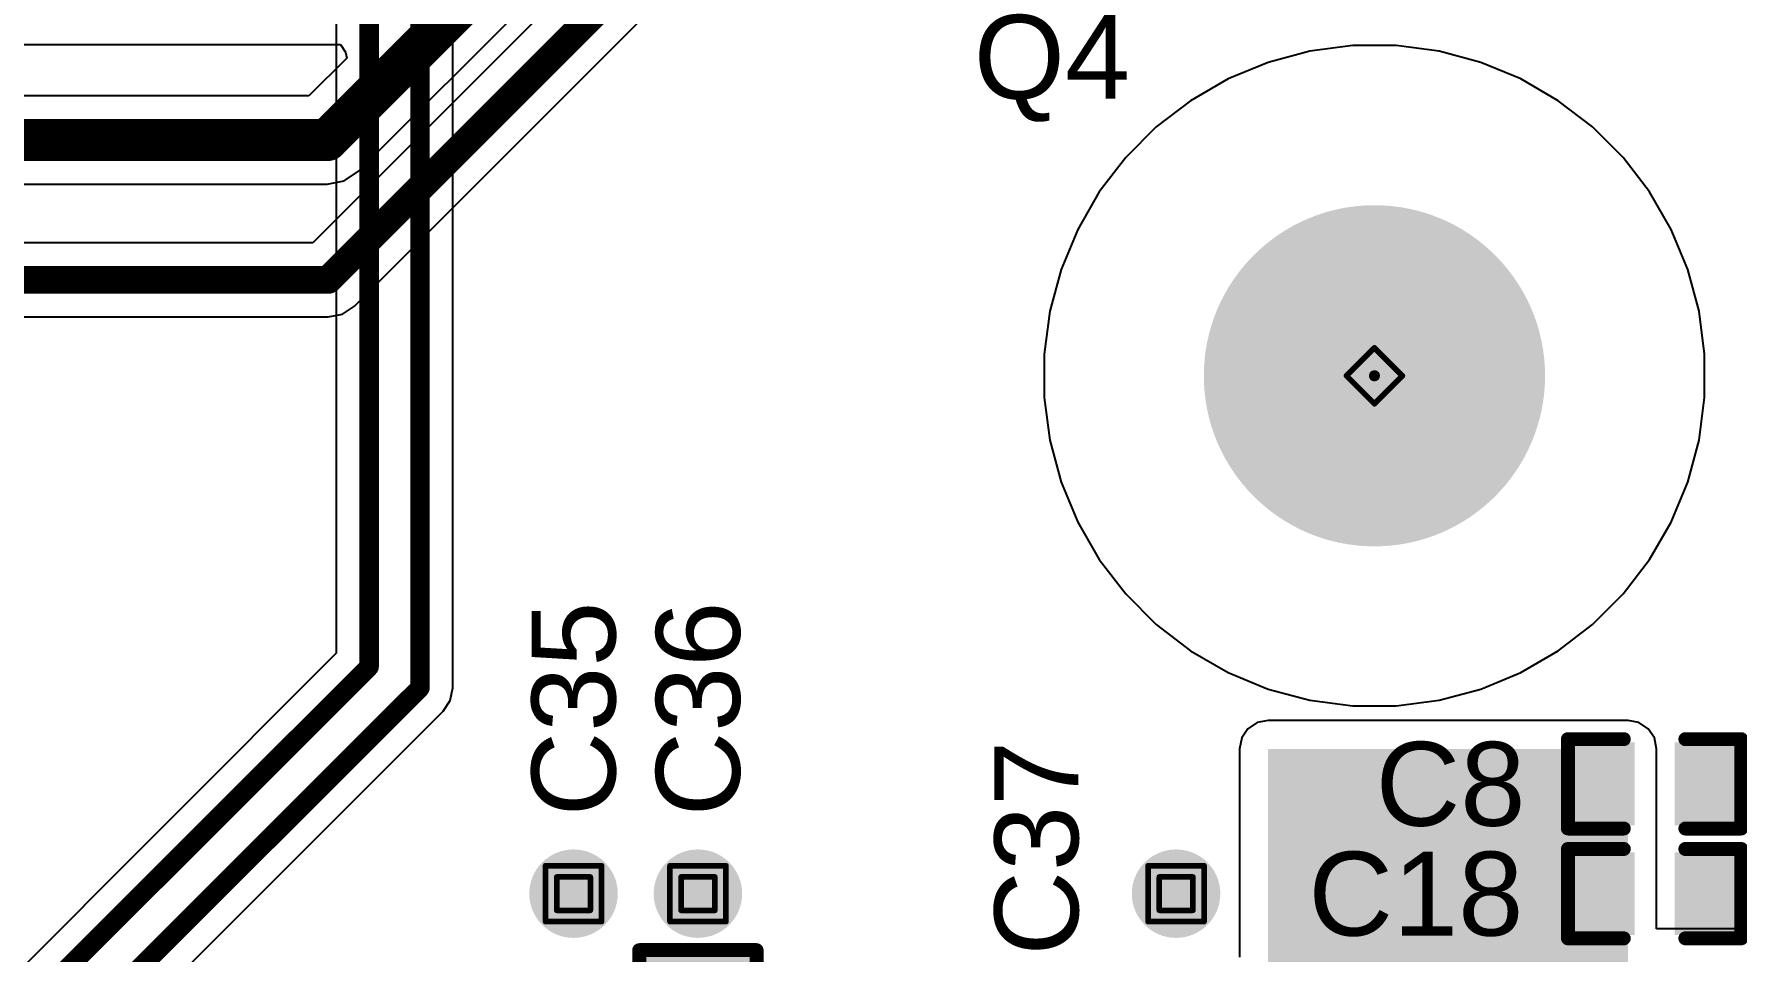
# Model space of a CAD drawing. Header units: inches. Extents: x -6 to 198, y 0 to 119.
# Drawn here: x 22.82 to 38.29, y 22.18 to 30.52 of the extents above; entities that cross this region are included whole.
import ezdxf

# ---------------------------------------------------------------- set-up
doc = ezdxf.new("R2010")
doc.units = ezdxf.units.IN
for name, color, linetype in [('Bottom Layer', 5, 'Continuous'), ('Bottom Solder', 6, 'Continuous'), ('Drill Drawing', 1, 'Continuous'), ('Multi-Layer', 9, 'Continuous'), ('Pad Holes', 156, 'Continuous'), ('Top Layer', 1, 'Continuous'), ('Top Overlay', 2, 'Continuous'), ('Top Paste', 8, 'Continuous'), ('Top Solder', 216, 'Continuous'), ('Via Holes', 16, 'Continuous')]:
    doc.layers.add(name, color=color, linetype=linetype)
doc.styles.add('Arial', font='', dxfattribs={"height": 0.2})
doc.styles.get('Arial').set_extended_font_data('Arial')

# ---------------------------------------------------------------- blocks, each defined once
blk = doc.blocks.new('C___0603_95')
at = {"layer": 'Top Layer'}
for points in [[(-0.381, 0.445), (-0.381, -0.445), (-1.143, -0.445), (-1.143, 0.445)], [(1.143, 0.445), (1.143, -0.445), (0.381, -0.445), (0.381, 0.445)]]:
    blk.add_hatch(color=1, dxfattribs=at).paths.add_polyline_path(points)
at = {"layer": 'Top Paste'}
for points in [[(-0.381, 0.445), (-0.381, -0.445), (-1.143, -0.445), (-1.143, 0.445)], [(1.143, 0.445), (1.143, -0.445), (0.381, -0.445), (0.381, 0.445)]]:
    blk.add_hatch(color=8, dxfattribs=at).paths.add_polyline_path(points)
at = {"layer": 'Top Solder'}
for points in [[(-0.321, 0.504), (-0.321, -0.504), (-1.203, -0.504), (-1.203, 0.504)], [(1.203, 0.504), (1.203, -0.504), (0.321, -0.504), (0.321, 0.504)]]:
    blk.add_hatch(color=216, dxfattribs=at).paths.add_polyline_path(points)
at = {"layer": 'Top Overlay'}
for points in [[(-0.457, 0.533, 0.127, 0.127, 0), (-1.245, 0.533, 0.127, 0.127, 0)], [(-1.245, -0.533, 0.127, 0.127, 0), (-1.245, 0.533, 0.127, 0.127, 0)], [(1.245, 0.533, 0.127, 0.127, 0), (0.457, 0.533, 0.127, 0.127, 0)], [(1.245, -0.533, 0.127, 0.127, 0), (1.245, 0.533, 0.127, 0.127, 0)], [(-0.457, -0.533, 0.127, 0.127, 0), (-1.245, -0.533, 0.127, 0.127, 0)], [(1.245, -0.533, 0.127, 0.127, 0), (0.457, -0.533, 0.127, 0.127, 0)]]:
    blk.add_lwpolyline(points, format="xyseb", dxfattribs=at)
for points in [[(-1.276, 0.533, 0.0635, 0.0635, 1), (-1.213, 0.533, 0.0635, 0.0635, 1)], [(-1.276, 0.533, 0.0635, 0.0635, 1), (-1.213, 0.533, 0.0635, 0.0635, 1)], [(-0.489, 0.533, 0.0635, 0.0635, 1), (-0.425, 0.533, 0.0635, 0.0635, 1)], [(0.425, 0.533, 0.0635, 0.0635, 1), (0.489, 0.533, 0.0635, 0.0635, 1)], [(1.213, 0.533, 0.0635, 0.0635, 1), (1.276, 0.533, 0.0635, 0.0635, 1)], [(1.213, 0.533, 0.0635, 0.0635, 1), (1.276, 0.533, 0.0635, 0.0635, 1)], [(-1.276, -0.533, 0.0635, 0.0635, 1), (-1.213, -0.533, 0.0635, 0.0635, 1)], [(-1.276, -0.533, 0.0635, 0.0635, 1), (-1.213, -0.533, 0.0635, 0.0635, 1)], [(-0.489, -0.533, 0.0635, 0.0635, 1), (-0.425, -0.533, 0.0635, 0.0635, 1)], [(0.425, -0.533, 0.0635, 0.0635, 1), (0.489, -0.533, 0.0635, 0.0635, 1)], [(1.213, -0.533, 0.0635, 0.0635, 1), (1.276, -0.533, 0.0635, 0.0635, 1)], [(1.213, -0.533, 0.0635, 0.0635, 1), (1.276, -0.533, 0.0635, 0.0635, 1)]]:
    blk.add_lwpolyline(points, format="xyseb", close=True, dxfattribs=at)
blk = doc.blocks.new('C___0402_112')
at = {"layer": 'Top Layer'}
for points in [[(-0.699, -0.318), (-0.699, 0.318), (-0.241, 0.318), (-0.241, -0.318)], [(0.241, -0.318), (0.241, 0.318), (0.699, 0.318), (0.699, -0.318)]]:
    blk.add_hatch(color=1, dxfattribs=at).paths.add_polyline_path(points)
at = {"layer": 'Top Paste'}
for points in [[(-0.699, -0.318), (-0.699, 0.318), (-0.241, 0.318), (-0.241, -0.318)], [(0.241, -0.318), (0.241, 0.318), (0.699, 0.318), (0.699, -0.318)]]:
    blk.add_hatch(color=8, dxfattribs=at).paths.add_polyline_path(points)
at = {"layer": 'Top Solder'}
for points in [[(-0.758, -0.377), (-0.758, 0.377), (-0.181, 0.377), (-0.181, -0.377)], [(0.181, -0.377), (0.181, 0.377), (0.758, 0.377), (0.758, -0.377)]]:
    blk.add_hatch(color=216, dxfattribs=at).paths.add_polyline_path(points)
at = {"layer": 'Top Overlay'}
for points in [[(-0.279, 0.406, 0.127, 0.127, 0), (-0.787, 0.406, 0.127, 0.127, 0)], [(-0.787, 0.406, 0.127, 0.127, 0), (-0.787, -0.406, 0.127, 0.127, 0)], [(0.787, 0.406, 0.127, 0.127, 0), (0.279, 0.406, 0.127, 0.127, 0)], [(0.787, 0.406, 0.127, 0.127, 0), (0.787, -0.406, 0.127, 0.127, 0)], [(-0.279, -0.406, 0.127, 0.127, 0), (-0.787, -0.406, 0.127, 0.127, 0)], [(0.787, -0.406, 0.127, 0.127, 0), (0.279, -0.406, 0.127, 0.127, 0)]]:
    blk.add_lwpolyline(points, format="xyseb", dxfattribs=at)
for points in [[(-0.819, 0.406, 0.0635, 0.0635, 1), (-0.756, 0.406, 0.0635, 0.0635, 1)], [(-0.819, 0.406, 0.0635, 0.0635, 1), (-0.756, 0.406, 0.0635, 0.0635, 1)], [(-0.311, 0.406, 0.0635, 0.0635, 1), (-0.248, 0.406, 0.0635, 0.0635, 1)], [(0.248, 0.406, 0.0635, 0.0635, 1), (0.311, 0.406, 0.0635, 0.0635, 1)], [(0.756, 0.406, 0.0635, 0.0635, 1), (0.819, 0.406, 0.0635, 0.0635, 1)], [(0.756, 0.406, 0.0635, 0.0635, 1), (0.819, 0.406, 0.0635, 0.0635, 1)], [(-0.819, -0.406, 0.0635, 0.0635, 1), (-0.756, -0.406, 0.0635, 0.0635, 1)], [(-0.819, -0.406, 0.0635, 0.0635, 1), (-0.756, -0.406, 0.0635, 0.0635, 1)], [(-0.311, -0.406, 0.0635, 0.0635, 1), (-0.248, -0.406, 0.0635, 0.0635, 1)], [(0.248, -0.406, 0.0635, 0.0635, 1), (0.311, -0.406, 0.0635, 0.0635, 1)], [(0.756, -0.406, 0.0635, 0.0635, 1), (0.819, -0.406, 0.0635, 0.0635, 1)], [(0.756, -0.406, 0.0635, 0.0635, 1), (0.819, -0.406, 0.0635, 0.0635, 1)]]:
    blk.add_lwpolyline(points, format="xyseb", close=True, dxfattribs=at)
blk = doc.blocks.new('C___0402_121')
at = {"layer": 'Top Layer'}
for points in [[(-0.699, -0.318), (-0.699, 0.318), (-0.241, 0.318), (-0.241, -0.318)], [(0.241, -0.318), (0.241, 0.318), (0.699, 0.318), (0.699, -0.318)]]:
    blk.add_hatch(color=1, dxfattribs=at).paths.add_polyline_path(points)
at = {"layer": 'Top Paste'}
for points in [[(-0.699, -0.318), (-0.699, 0.318), (-0.241, 0.318), (-0.241, -0.318)], [(0.241, -0.318), (0.241, 0.318), (0.699, 0.318), (0.699, -0.318)]]:
    blk.add_hatch(color=8, dxfattribs=at).paths.add_polyline_path(points)
at = {"layer": 'Top Solder'}
for points in [[(-0.758, -0.377), (-0.758, 0.377), (-0.181, 0.377), (-0.181, -0.377)], [(0.181, -0.377), (0.181, 0.377), (0.758, 0.377), (0.758, -0.377)]]:
    blk.add_hatch(color=216, dxfattribs=at).paths.add_polyline_path(points)
at = {"layer": 'Top Overlay'}
for points in [[(-0.279, 0.406, 0.127, 0.127, 0), (-0.787, 0.406, 0.127, 0.127, 0)], [(-0.787, 0.406, 0.127, 0.127, 0), (-0.787, -0.406, 0.127, 0.127, 0)], [(0.787, 0.406, 0.127, 0.127, 0), (0.279, 0.406, 0.127, 0.127, 0)], [(0.787, 0.406, 0.127, 0.127, 0), (0.787, -0.406, 0.127, 0.127, 0)], [(-0.279, -0.406, 0.127, 0.127, 0), (-0.787, -0.406, 0.127, 0.127, 0)], [(0.787, -0.406, 0.127, 0.127, 0), (0.279, -0.406, 0.127, 0.127, 0)]]:
    blk.add_lwpolyline(points, format="xyseb", dxfattribs=at)
for points in [[(-0.819, 0.406, 0.0635, 0.0635, 1), (-0.756, 0.406, 0.0635, 0.0635, 1)], [(-0.819, 0.406, 0.0635, 0.0635, 1), (-0.756, 0.406, 0.0635, 0.0635, 1)], [(-0.311, 0.406, 0.0635, 0.0635, 1), (-0.248, 0.406, 0.0635, 0.0635, 1)], [(0.248, 0.406, 0.0635, 0.0635, 1), (0.311, 0.406, 0.0635, 0.0635, 1)], [(0.756, 0.406, 0.0635, 0.0635, 1), (0.819, 0.406, 0.0635, 0.0635, 1)], [(0.756, 0.406, 0.0635, 0.0635, 1), (0.819, 0.406, 0.0635, 0.0635, 1)], [(-0.819, -0.406, 0.0635, 0.0635, 1), (-0.756, -0.406, 0.0635, 0.0635, 1)], [(-0.819, -0.406, 0.0635, 0.0635, 1), (-0.756, -0.406, 0.0635, 0.0635, 1)], [(-0.311, -0.406, 0.0635, 0.0635, 1), (-0.248, -0.406, 0.0635, 0.0635, 1)], [(0.248, -0.406, 0.0635, 0.0635, 1), (0.311, -0.406, 0.0635, 0.0635, 1)], [(0.756, -0.406, 0.0635, 0.0635, 1), (0.819, -0.406, 0.0635, 0.0635, 1)], [(0.756, -0.406, 0.0635, 0.0635, 1), (0.819, -0.406, 0.0635, 0.0635, 1)]]:
    blk.add_lwpolyline(points, format="xyseb", close=True, dxfattribs=at)

msp = doc.modelspace()

# ---------------------------------------------------------------- hatches: boundary and pattern name
at = {"layer": 'Bottom Layer'}
h = msp.add_hatch(color=5, dxfattribs=at)
edge = h.paths.add_edge_path()
edge.add_arc((27.724, 22.713), 0.3, 0, 360)
h = msp.add_hatch(color=5, dxfattribs=at)
edge = h.paths.add_edge_path()
edge.add_arc((28.854, 22.713), 0.3, 0, 360)
h = msp.add_hatch(color=5, dxfattribs=at)
edge = h.paths.add_edge_path()
edge.add_arc((33.198, 22.713), 0.3, 0, 360)
at = {"layer": 'Bottom Solder'}
h = msp.add_hatch(color=6, dxfattribs=at)
edge = h.paths.add_edge_path()
edge.add_arc((35, 27.419), 0.0508, 0, 360)
h = msp.add_hatch(color=6, dxfattribs=at)
edge = h.paths.add_edge_path()
edge.add_arc((27.724, 22.713), 0.402, 0, 360)
h = msp.add_hatch(color=6, dxfattribs=at)
edge = h.paths.add_edge_path()
edge.add_arc((28.854, 22.713), 0.402, 0, 360)
h = msp.add_hatch(color=6, dxfattribs=at)
edge = h.paths.add_edge_path()
edge.add_arc((33.198, 22.713), 0.402, 0, 360)
at = {"layer": 'Pad Holes'}
h = msp.add_hatch(color=7, dxfattribs=at)
edge = h.paths.add_edge_path()
edge.add_arc((35, 27.419), 1.55, 0, 360)
at = {"layer": 'Top Layer'}
msp.add_hatch(color=1, dxfattribs=at).paths.add_polyline_path([(34.034, 21.312), (37.304, 21.312), (37.304, 24.028), (34.034, 24.028)])
h = msp.add_hatch(color=1, dxfattribs=at)
edge = h.paths.add_edge_path()
edge.add_arc((27.724, 22.713), 0.3, 0, 360)
h = msp.add_hatch(color=1, dxfattribs=at)
edge = h.paths.add_edge_path()
edge.add_arc((28.854, 22.713), 0.3, 0, 360)
h = msp.add_hatch(color=1, dxfattribs=at)
edge = h.paths.add_edge_path()
edge.add_arc((33.198, 22.713), 0.3, 0, 360)
at = {"layer": 'Top Solder'}
h = msp.add_hatch(color=216, dxfattribs=at)
edge = h.paths.add_edge_path()
edge.add_arc((35, 27.419), 0.0508, 0, 360)
h = msp.add_hatch(color=216, dxfattribs=at)
edge = h.paths.add_edge_path()
edge.add_arc((27.724, 22.713), 0.402, 0, 360)
h = msp.add_hatch(color=216, dxfattribs=at)
edge = h.paths.add_edge_path()
edge.add_arc((28.854, 22.713), 0.402, 0, 360)
h = msp.add_hatch(color=216, dxfattribs=at)
edge = h.paths.add_edge_path()
edge.add_arc((33.198, 22.713), 0.402, 0, 360)
at = {"layer": 'Via Holes'}
h = msp.add_hatch(color=7, dxfattribs=at)
edge = h.paths.add_edge_path()
edge.add_arc((27.724, 22.713), 0.15, 0, 360)
h = msp.add_hatch(color=7, dxfattribs=at)
edge = h.paths.add_edge_path()
edge.add_arc((28.854, 22.713), 0.15, 0, 360)
h = msp.add_hatch(color=7, dxfattribs=at)
edge = h.paths.add_edge_path()
edge.add_arc((33.198, 22.713), 0.15, 0, 360)

# ---------------------------------------------------------------- linework, layer by layer
at = {"layer": 'Bottom Layer'}
for p, q in [((25.77, 29.278), (28.497, 32.004)), ((28.586, 31.858), (25.355, 28.628)), ((25.733, 28.053), (29.092, 31.412)), ((17.444, 30.43), (25.608, 30.43)), ((25.608, 30.43), (25.652, 30.359)), ((25.652, 30.359), (25.663, 30.306)), ((34.413, 30.368), (34.034, 30.266)), ((34.803, 30.419), (34.413, 30.368)), ((35.197, 30.419), (34.803, 30.419)), ((35.587, 30.368), (35.197, 30.419)), ((35.966, 30.266), (35.587, 30.368)), ((25.663, 30.306), (25.32, 29.963)), ((34.034, 30.266), (33.67, 30.116)), ((36.33, 30.116), (35.966, 30.266)), ((33.67, 30.116), (33.33, 29.919)), ((36.67, 29.919), (36.33, 30.116)), ((25.32, 29.963), (22.175, 29.963)), ((33.33, 29.919), (33.018, 29.68)), ((36.982, 29.68), (36.67, 29.919)), ((33.018, 29.68), (32.74, 29.402)), ((37.26, 29.402), (36.982, 29.68)), ((32.74, 29.402), (32.5, 29.09)), ((37.5, 29.09), (37.26, 29.402)), ((25.64, 29.191), (25.77, 29.278)), ((22.175, 29.16), (25.486, 29.16)), ((25.486, 29.16), (25.64, 29.191)), ((32.5, 29.09), (32.304, 28.749)), ((37.696, 28.749), (37.5, 29.09)), ((25.355, 28.628), (21.326, 28.628)), ((32.304, 28.749), (32.153, 28.386)), ((37.847, 28.386), (37.696, 28.749)), ((32.153, 28.386), (32.051, 28.006)), ((37.949, 28.006), (37.847, 28.386)), ((25.624, 27.98), (25.733, 28.053)), ((32.051, 28.006), (32, 27.616)), ((38, 27.616), (37.949, 28.006)), ((21.326, 27.955), (25.495, 27.955)), ((25.495, 27.955), (25.624, 27.98)), ((32, 27.616), (32, 27.223)), ((38, 27.223), (38, 27.616)), ((32, 27.223), (32.051, 26.833)), ((37.949, 26.833), (38, 27.223)), ((32.051, 26.833), (32.153, 26.453)), ((37.847, 26.453), (37.949, 26.833)), ((32.153, 26.453), (32.304, 26.09)), ((37.696, 26.09), (37.847, 26.453)), ((32.304, 26.09), (32.5, 25.749)), ((37.5, 25.749), (37.696, 26.09)), ((32.5, 25.749), (32.74, 25.437)), ((37.26, 25.437), (37.5, 25.749)), ((32.74, 25.437), (33.018, 25.159)), ((36.982, 25.159), (37.26, 25.437)), ((33.018, 25.159), (33.33, 24.92)), ((36.67, 24.92), (36.982, 25.159)), ((33.33, 24.92), (33.67, 24.723)), ((36.33, 24.723), (36.67, 24.92)), ((33.67, 24.723), (34.034, 24.572)), ((35.966, 24.572), (36.33, 24.723)), ((34.034, 24.572), (34.413, 24.471)), ((34.413, 24.471), (34.803, 24.419)), ((35.197, 24.419), (35.587, 24.471)), ((35.587, 24.471), (35.966, 24.572)), ((34.803, 24.419), (35.197, 24.419))]:
    msp.add_line(p, q, dxfattribs=at)
for points in [[(25.486, 29.561, 0.381, 0.381, 0), (28.389, 32.464, 0.381, 0.381, 0)], [(25.495, 28.291, 0.254, 0.254, 0), (28.952, 31.749, 0.254, 0.254, 0)], [(21.793, 29.561, 0.381, 0.381, 0), (25.486, 29.561, 0.381, 0.381, 0)], [(20.879, 28.291, 0.254, 0.254, 0), (25.495, 28.291, 0.254, 0.254, 0)]]:
    msp.add_lwpolyline(points, format="xyseb", dxfattribs=at)
for points in [[(25.391, 29.561, 0.191, 0.191, 1), (25.582, 29.561, 0.191, 0.191, 1)], [(25.391, 29.561, 0.191, 0.191, 1), (25.582, 29.561, 0.191, 0.191, 1)], [(25.431, 28.291, 0.127, 0.127, 1), (25.558, 28.291, 0.127, 0.127, 1)], [(25.431, 28.291, 0.127, 0.127, 1), (25.558, 28.291, 0.127, 0.127, 1)]]:
    msp.add_lwpolyline(points, format="xyseb", close=True, dxfattribs=at)
at = {"layer": 'Drill Drawing'}
for points in [[(34.746, 27.419, 0.0508, 0.0508, 0), (35, 27.673, 0.0508, 0.0508, 0)], [(35, 27.673, 0.0508, 0.0508, 0), (35.254, 27.419, 0.0508, 0.0508, 0)], [(34.746, 27.419, 0.0508, 0.0508, 0), (35, 27.165, 0.0508, 0.0508, 0)], [(35, 27.165, 0.0508, 0.0508, 0), (35.254, 27.419, 0.0508, 0.0508, 0)], [(27.47, 22.967, 0.0508, 0.0508, 0), (27.978, 22.967, 0.0508, 0.0508, 0)], [(27.47, 22.459, 0.0508, 0.0508, 0), (27.47, 22.967, 0.0508, 0.0508, 0)], [(27.978, 22.459, 0.0508, 0.0508, 0), (27.978, 22.967, 0.0508, 0.0508, 0)], [(28.6, 22.967, 0.0508, 0.0508, 0), (29.108, 22.967, 0.0508, 0.0508, 0)], [(28.6, 22.459, 0.0508, 0.0508, 0), (28.6, 22.967, 0.0508, 0.0508, 0)], [(29.108, 22.459, 0.0508, 0.0508, 0), (29.108, 22.967, 0.0508, 0.0508, 0)], [(32.944, 22.967, 0.0508, 0.0508, 0), (33.452, 22.967, 0.0508, 0.0508, 0)], [(32.944, 22.459, 0.0508, 0.0508, 0), (32.944, 22.967, 0.0508, 0.0508, 0)], [(33.452, 22.459, 0.0508, 0.0508, 0), (33.452, 22.967, 0.0508, 0.0508, 0)], [(27.572, 22.865, 0.0508, 0.0508, 0), (27.877, 22.865, 0.0508, 0.0508, 0)], [(27.572, 22.561, 0.0508, 0.0508, 0), (27.572, 22.865, 0.0508, 0.0508, 0)], [(27.877, 22.561, 0.0508, 0.0508, 0), (27.877, 22.865, 0.0508, 0.0508, 0)], [(28.702, 22.865, 0.0508, 0.0508, 0), (29.007, 22.865, 0.0508, 0.0508, 0)], [(28.702, 22.561, 0.0508, 0.0508, 0), (28.702, 22.865, 0.0508, 0.0508, 0)], [(29.007, 22.561, 0.0508, 0.0508, 0), (29.007, 22.865, 0.0508, 0.0508, 0)], [(33.045, 22.865, 0.0508, 0.0508, 0), (33.35, 22.865, 0.0508, 0.0508, 0)], [(33.045, 22.561, 0.0508, 0.0508, 0), (33.045, 22.865, 0.0508, 0.0508, 0)], [(33.35, 22.561, 0.0508, 0.0508, 0), (33.35, 22.865, 0.0508, 0.0508, 0)], [(27.47, 22.459, 0.0508, 0.0508, 0), (27.978, 22.459, 0.0508, 0.0508, 0)], [(27.572, 22.561, 0.0508, 0.0508, 0), (27.877, 22.561, 0.0508, 0.0508, 0)], [(28.6, 22.459, 0.0508, 0.0508, 0), (29.108, 22.459, 0.0508, 0.0508, 0)], [(28.702, 22.561, 0.0508, 0.0508, 0), (29.007, 22.561, 0.0508, 0.0508, 0)], [(32.944, 22.459, 0.0508, 0.0508, 0), (33.452, 22.459, 0.0508, 0.0508, 0)], [(33.045, 22.561, 0.0508, 0.0508, 0), (33.35, 22.561, 0.0508, 0.0508, 0)]]:
    msp.add_lwpolyline(points, format="xyseb", dxfattribs=at)
for points in [[(34.987, 27.673, 0.0254, 0.0254, 1), (35.013, 27.673, 0.0254, 0.0254, 1)], [(34.987, 27.673, 0.0254, 0.0254, 1), (35.013, 27.673, 0.0254, 0.0254, 1)], [(34.733, 27.419, 0.0254, 0.0254, 1), (34.759, 27.419, 0.0254, 0.0254, 1)], [(34.733, 27.419, 0.0254, 0.0254, 1), (34.759, 27.419, 0.0254, 0.0254, 1)], [(35.241, 27.419, 0.0254, 0.0254, 1), (35.267, 27.419, 0.0254, 0.0254, 1)], [(35.241, 27.419, 0.0254, 0.0254, 1), (35.267, 27.419, 0.0254, 0.0254, 1)], [(34.987, 27.165, 0.0254, 0.0254, 1), (35.013, 27.165, 0.0254, 0.0254, 1)], [(34.987, 27.165, 0.0254, 0.0254, 1), (35.013, 27.165, 0.0254, 0.0254, 1)], [(27.457, 22.967, 0.0254, 0.0254, 1), (27.483, 22.967, 0.0254, 0.0254, 1)], [(27.457, 22.967, 0.0254, 0.0254, 1), (27.483, 22.967, 0.0254, 0.0254, 1)], [(27.965, 22.967, 0.0254, 0.0254, 1), (27.991, 22.967, 0.0254, 0.0254, 1)], [(27.965, 22.967, 0.0254, 0.0254, 1), (27.991, 22.967, 0.0254, 0.0254, 1)], [(28.588, 22.967, 0.0254, 0.0254, 1), (28.613, 22.967, 0.0254, 0.0254, 1)], [(28.588, 22.967, 0.0254, 0.0254, 1), (28.613, 22.967, 0.0254, 0.0254, 1)], [(29.096, 22.967, 0.0254, 0.0254, 1), (29.121, 22.967, 0.0254, 0.0254, 1)], [(29.096, 22.967, 0.0254, 0.0254, 1), (29.121, 22.967, 0.0254, 0.0254, 1)], [(32.931, 22.967, 0.0254, 0.0254, 1), (32.957, 22.967, 0.0254, 0.0254, 1)], [(32.931, 22.967, 0.0254, 0.0254, 1), (32.957, 22.967, 0.0254, 0.0254, 1)], [(33.439, 22.967, 0.0254, 0.0254, 1), (33.465, 22.967, 0.0254, 0.0254, 1)], [(33.439, 22.967, 0.0254, 0.0254, 1), (33.465, 22.967, 0.0254, 0.0254, 1)], [(27.559, 22.865, 0.0254, 0.0254, 1), (27.584, 22.865, 0.0254, 0.0254, 1)], [(27.559, 22.865, 0.0254, 0.0254, 1), (27.584, 22.865, 0.0254, 0.0254, 1)], [(27.864, 22.865, 0.0254, 0.0254, 1), (27.889, 22.865, 0.0254, 0.0254, 1)], [(27.864, 22.865, 0.0254, 0.0254, 1), (27.889, 22.865, 0.0254, 0.0254, 1)], [(28.689, 22.865, 0.0254, 0.0254, 1), (28.715, 22.865, 0.0254, 0.0254, 1)], [(28.689, 22.865, 0.0254, 0.0254, 1), (28.715, 22.865, 0.0254, 0.0254, 1)], [(28.994, 22.865, 0.0254, 0.0254, 1), (29.02, 22.865, 0.0254, 0.0254, 1)], [(28.994, 22.865, 0.0254, 0.0254, 1), (29.02, 22.865, 0.0254, 0.0254, 1)], [(33.033, 22.865, 0.0254, 0.0254, 1), (33.058, 22.865, 0.0254, 0.0254, 1)], [(33.033, 22.865, 0.0254, 0.0254, 1), (33.058, 22.865, 0.0254, 0.0254, 1)], [(33.338, 22.865, 0.0254, 0.0254, 1), (33.363, 22.865, 0.0254, 0.0254, 1)], [(33.338, 22.865, 0.0254, 0.0254, 1), (33.363, 22.865, 0.0254, 0.0254, 1)], [(27.457, 22.459, 0.0254, 0.0254, 1), (27.483, 22.459, 0.0254, 0.0254, 1)], [(27.457, 22.459, 0.0254, 0.0254, 1), (27.483, 22.459, 0.0254, 0.0254, 1)], [(27.559, 22.561, 0.0254, 0.0254, 1), (27.584, 22.561, 0.0254, 0.0254, 1)], [(27.559, 22.561, 0.0254, 0.0254, 1), (27.584, 22.561, 0.0254, 0.0254, 1)], [(27.864, 22.561, 0.0254, 0.0254, 1), (27.889, 22.561, 0.0254, 0.0254, 1)], [(27.864, 22.561, 0.0254, 0.0254, 1), (27.889, 22.561, 0.0254, 0.0254, 1)], [(27.965, 22.459, 0.0254, 0.0254, 1), (27.991, 22.459, 0.0254, 0.0254, 1)], [(27.965, 22.459, 0.0254, 0.0254, 1), (27.991, 22.459, 0.0254, 0.0254, 1)], [(28.588, 22.459, 0.0254, 0.0254, 1), (28.613, 22.459, 0.0254, 0.0254, 1)], [(28.588, 22.459, 0.0254, 0.0254, 1), (28.613, 22.459, 0.0254, 0.0254, 1)], [(28.689, 22.561, 0.0254, 0.0254, 1), (28.715, 22.561, 0.0254, 0.0254, 1)], [(28.689, 22.561, 0.0254, 0.0254, 1), (28.715, 22.561, 0.0254, 0.0254, 1)], [(28.994, 22.561, 0.0254, 0.0254, 1), (29.02, 22.561, 0.0254, 0.0254, 1)], [(28.994, 22.561, 0.0254, 0.0254, 1), (29.02, 22.561, 0.0254, 0.0254, 1)], [(29.096, 22.459, 0.0254, 0.0254, 1), (29.121, 22.459, 0.0254, 0.0254, 1)], [(29.096, 22.459, 0.0254, 0.0254, 1), (29.121, 22.459, 0.0254, 0.0254, 1)], [(32.931, 22.459, 0.0254, 0.0254, 1), (32.957, 22.459, 0.0254, 0.0254, 1)], [(32.931, 22.459, 0.0254, 0.0254, 1), (32.957, 22.459, 0.0254, 0.0254, 1)], [(33.033, 22.561, 0.0254, 0.0254, 1), (33.058, 22.561, 0.0254, 0.0254, 1)], [(33.033, 22.561, 0.0254, 0.0254, 1), (33.058, 22.561, 0.0254, 0.0254, 1)], [(33.338, 22.561, 0.0254, 0.0254, 1), (33.363, 22.561, 0.0254, 0.0254, 1)], [(33.338, 22.561, 0.0254, 0.0254, 1), (33.363, 22.561, 0.0254, 0.0254, 1)], [(33.439, 22.459, 0.0254, 0.0254, 1), (33.465, 22.459, 0.0254, 0.0254, 1)], [(33.439, 22.459, 0.0254, 0.0254, 1), (33.465, 22.459, 0.0254, 0.0254, 1)]]:
    msp.add_lwpolyline(points, format="xyseb", close=True, dxfattribs=at)
at = {"layer": 'Multi-Layer'}
for p, q in [((34.413, 30.368), (34.034, 30.266)), ((34.803, 30.419), (34.413, 30.368)), ((35, 30.419), (34.803, 30.419)), ((35.197, 30.419), (35, 30.419)), ((35.587, 30.368), (35.197, 30.419)), ((35.966, 30.266), (35.587, 30.368)), ((34.034, 30.266), (33.67, 30.116)), ((36.33, 30.116), (35.966, 30.266)), ((33.67, 30.116), (33.33, 29.919)), ((36.67, 29.919), (36.33, 30.116)), ((33.33, 29.919), (33.018, 29.68)), ((36.982, 29.68), (36.67, 29.919)), ((33.018, 29.68), (32.74, 29.402)), ((37.26, 29.402), (36.982, 29.68)), ((32.74, 29.402), (32.5, 29.09)), ((37.5, 29.09), (37.26, 29.402)), ((32.5, 29.09), (32.304, 28.749)), ((37.696, 28.749), (37.5, 29.09)), ((32.304, 28.749), (32.153, 28.386)), ((37.847, 28.386), (37.696, 28.749)), ((32.153, 28.386), (32.051, 28.006)), ((37.949, 28.006), (37.847, 28.386)), ((32.051, 28.006), (32, 27.616)), ((38, 27.616), (37.949, 28.006)), ((32, 27.616), (32, 27.419)), ((38, 27.419), (38, 27.616)), ((32, 27.419), (32, 27.419)), ((32, 27.419), (32, 27.223)), ((38, 27.223), (38, 27.419)), ((32, 27.223), (32.051, 26.833)), ((37.949, 26.833), (38, 27.223)), ((32.051, 26.833), (32.153, 26.453)), ((37.847, 26.453), (37.949, 26.833)), ((32.153, 26.453), (32.304, 26.09)), ((37.696, 26.09), (37.847, 26.453)), ((32.304, 26.09), (32.5, 25.749)), ((37.5, 25.749), (37.696, 26.09)), ((32.5, 25.749), (32.74, 25.437)), ((37.26, 25.437), (37.5, 25.749)), ((32.74, 25.437), (33.018, 25.159)), ((36.982, 25.159), (37.26, 25.437)), ((33.018, 25.159), (33.33, 24.92)), ((36.67, 24.92), (36.982, 25.159)), ((33.33, 24.92), (33.67, 24.723)), ((36.33, 24.723), (36.67, 24.92)), ((33.67, 24.723), (34.034, 24.572)), ((35.966, 24.572), (36.33, 24.723)), ((34.034, 24.572), (34.413, 24.471)), ((34.413, 24.471), (34.803, 24.419)), ((35.197, 24.419), (35.587, 24.471)), ((35.587, 24.471), (35.966, 24.572)), ((34.803, 24.419), (35, 24.419)), ((35, 24.419), (35.197, 24.419))]:
    msp.add_line(p, q, dxfattribs=at)
at = {"layer": 'Top Layer'}
for p, q in [((26.627, 24.583), (26.627, 46.215)), ((25.569, 42.839), (25.569, 24.898)), ((34.413, 30.368), (34.034, 30.266)), ((34.803, 30.419), (34.413, 30.368)), ((35.197, 30.419), (34.803, 30.419)), ((35.587, 30.368), (35.197, 30.419)), ((35.966, 30.266), (35.587, 30.368)), ((34.034, 30.266), (33.67, 30.116)), ((36.33, 30.116), (35.966, 30.266)), ((33.67, 30.116), (33.33, 29.919)), ((36.67, 29.919), (36.33, 30.116)), ((33.33, 29.919), (33.018, 29.68)), ((36.982, 29.68), (36.67, 29.919)), ((33.018, 29.68), (32.74, 29.402)), ((37.26, 29.402), (36.982, 29.68)), ((32.74, 29.402), (32.5, 29.09)), ((37.5, 29.09), (37.26, 29.402)), ((32.5, 29.09), (32.304, 28.749)), ((37.696, 28.749), (37.5, 29.09)), ((32.304, 28.749), (32.153, 28.386)), ((37.847, 28.386), (37.696, 28.749)), ((32.153, 28.386), (32.051, 28.006)), ((37.949, 28.006), (37.847, 28.386)), ((32.051, 28.006), (32, 27.616)), ((38, 27.616), (37.949, 28.006)), ((32, 27.616), (32, 27.223)), ((38, 27.223), (38, 27.616)), ((32, 27.223), (32.051, 26.833)), ((37.949, 26.833), (38, 27.223)), ((32.051, 26.833), (32.153, 26.453)), ((37.847, 26.453), (37.949, 26.833)), ((32.153, 26.453), (32.304, 26.09)), ((37.696, 26.09), (37.847, 26.453)), ((32.304, 26.09), (32.5, 25.749)), ((37.5, 25.749), (37.696, 26.09)), ((32.5, 25.749), (32.74, 25.437)), ((37.26, 25.437), (37.5, 25.749)), ((32.74, 25.437), (33.018, 25.159)), ((36.982, 25.159), (37.26, 25.437)), ((33.018, 25.159), (33.33, 24.92)), ((36.67, 24.92), (36.982, 25.159)), ((33.33, 24.92), (33.67, 24.723)), ((36.33, 24.723), (36.67, 24.92)), ((25.569, 24.898), (20.647, 19.976)), ((33.67, 24.723), (34.034, 24.572)), ((35.966, 24.572), (36.33, 24.723)), ((26.54, 24.372), (26.604, 24.469)), ((26.604, 24.469), (26.627, 24.583)), ((34.034, 24.572), (34.413, 24.471)), ((34.413, 24.471), (34.803, 24.419)), ((35.197, 24.419), (35.587, 24.471)), ((35.587, 24.471), (35.966, 24.572)), ((21.617, 19.45), (26.54, 24.372)), ((34.803, 24.419), (35.197, 24.419)), ((33.85, 24.212), (33.794, 24.128)), ((33.935, 24.268), (33.85, 24.212)), ((34.034, 24.287), (33.935, 24.268)), ((37.304, 24.287), (34.034, 24.287)), ((37.403, 24.268), (37.304, 24.287)), ((37.487, 24.212), (37.403, 24.268)), ((37.543, 24.128), (37.487, 24.212)), ((33.794, 24.128), (33.775, 24.028)), ((33.775, 24.028), (33.775, 22.135)), ((37.563, 24.028), (37.543, 24.128)), ((37.563, 22.394), (37.563, 24.028)), ((38.759, 22.394), (37.563, 22.394))]:
    msp.add_line(p, q, dxfattribs=at)
for points in [[(26.329, 24.583, 0.178, 0.178, 0), (26.329, 46.424, 0.178, 0.178, 0)], [(25.867, 24.775, 0.178, 0.178, 0), (25.867, 42.839, 0.178, 0.178, 0)], [(20.857, 19.765, 0.178, 0.178, 0), (25.867, 24.775, 0.178, 0.178, 0)], [(21.32, 19.574, 0.178, 0.178, 0), (26.329, 24.583, 0.178, 0.178, 0)]]:
    msp.add_lwpolyline(points, format="xyseb", dxfattribs=at)
for points in [[(25.822, 24.775, 0.0889, 0.0889, 1), (25.911, 24.775, 0.0889, 0.0889, 1)], [(25.822, 24.775, 0.0889, 0.0889, 1), (25.911, 24.775, 0.0889, 0.0889, 1)], [(26.285, 24.583, 0.0889, 0.0889, 1), (26.373, 24.583, 0.0889, 0.0889, 1)], [(26.285, 24.583, 0.0889, 0.0889, 1), (26.373, 24.583, 0.0889, 0.0889, 1)]]:
    msp.add_lwpolyline(points, format="xyseb", close=True, dxfattribs=at)

# ---------------------------------------------------------------- block references
for name, p, rotation in [('C___0402_121', (37.545, 23.711), 180), ('C___0402_112', (37.545, 22.713), 180), ('C___0603_95', (28.854, 20.955), 270)]:
    msp.add_blockref(name, p, dxfattribs=dict(rotation=rotation))

# ---------------------------------------------------------------- texts
at = {"layer": 'Top Overlay', "style": 'Arial'}
for s, p in [('Q4', (31.36, 29.936)), ('C8', (35.011, 23.33)), ('C18', (34.4, 22.332))]:
    msp.add_text(s, height=0.762, dxfattribs=at).set_placement(p)
for s, p in [('C35', (28.105, 23.415)), ('C36', (29.235, 23.415)), ('C37', (32.31, 22.15))]:
    msp.add_text(s, height=0.762, rotation=90, dxfattribs=at).set_placement(p)

doc.saveas('drawing.dxf')
